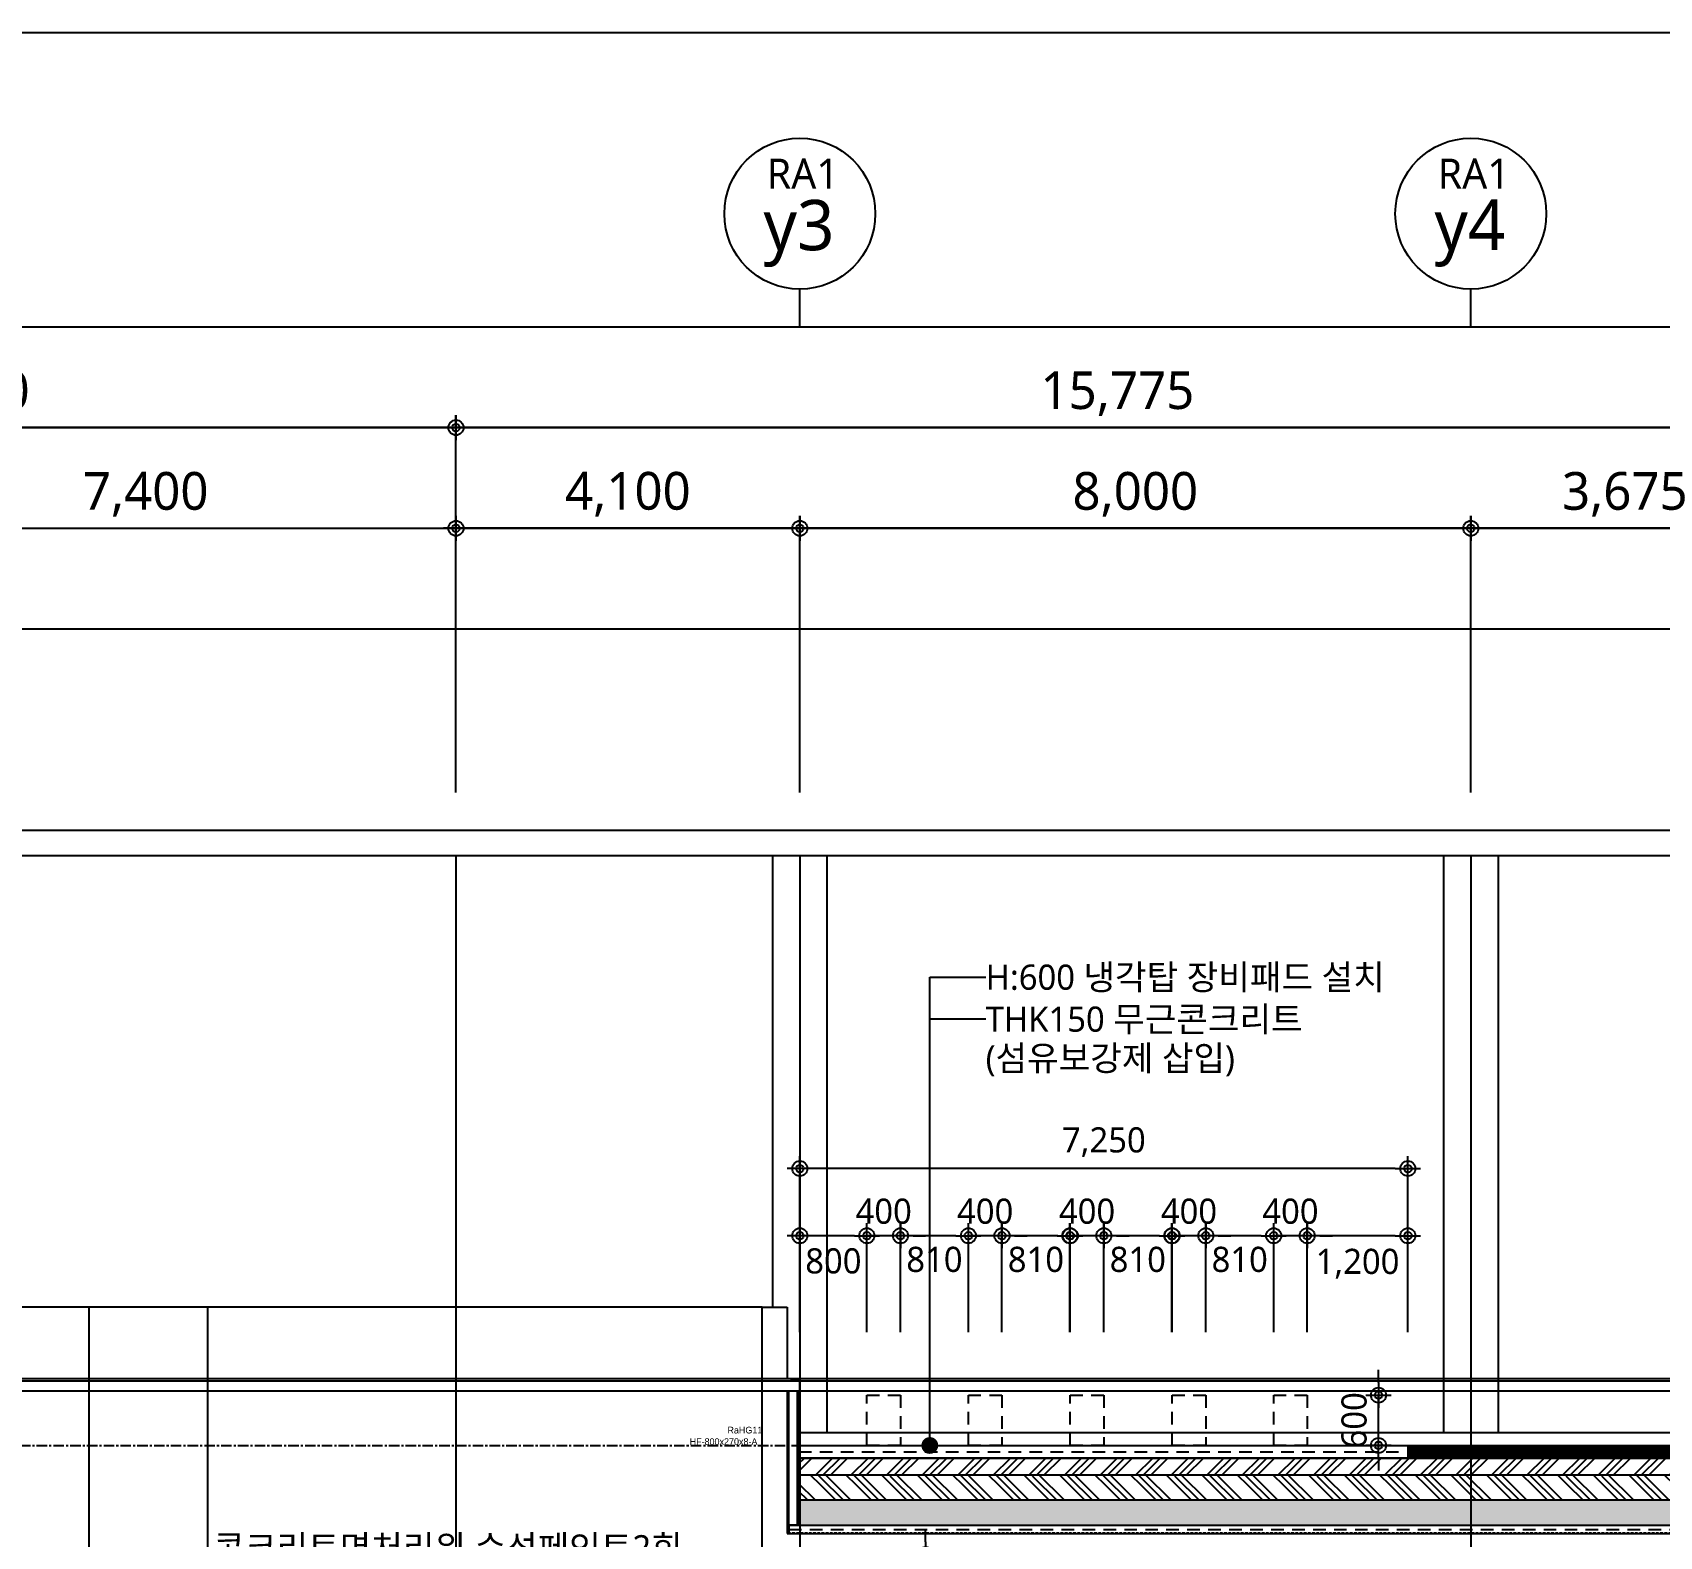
# Model space of a CAD drawing. Header units: millimetres. Extents: x 0 to 244676, y -5263 to 84354.
# Drawn here: x 160651 to 180050, y 25274 to 43200 of the extents above; entities that cross this region are included whole.
import ezdxf
from ezdxf.enums import TextEntityAlignment as Align

# ---------------------------------------------------------------- set-up
doc = ezdxf.new("R2010")
doc.units = ezdxf.units.MM
doc.header["$LTSCALE"] = 100
doc.header["$MEASUREMENT"] = 0
doc.header["$PDSIZE"] = -10
doc.linetypes.add('CENTER', pattern=[2, 1.25, -0.25, 0.25, -0.25])
doc.linetypes.add('HID', pattern=[2.5, 1.5, -1])
doc.layers.get('0').update_dxf_attribs({"linetype": 'CONTINUOUS'})
doc.layers.get('Defpoints').update_dxf_attribs({"color": 171, "linetype": 'CONTINUOUS'})
for name, color, linetype in [('251', 251, 'CONTINUOUS'), ('CEN(ST)', 1, 'CENTER'), ('CON', 2, 'CONTINUOUS'), ('DIM', 7, 'CONTINUOUS'), ('ELE-6', 8, 'CONTINUOUS'), ('FIN', 8, 'CONTINUOUS'), ('HAT-252', 252, 'CONTINUOUS'), ('LED', 7, 'CONTINUOUS'), ('NDIM', 7, 'CONTINUOUS'), ('SYM(AXIS)', 7, 'CONTINUOUS'), ('TEXT(AXIS)', 2, 'CONTINUOUS'), ('TEXT(MIN)', 7, 'CONTINUOUS'), ('WALL', 3, 'CONTINUOUS'), ('wire-meshes', 1, 'CONTINUOUS'), ('장비기초', 3, 'CONTINUOUS')]:
    doc.layers.add(name, color=color, linetype=linetype)
doc.styles.add('CGS', font='cgse', dxfattribs={"bigfont": 'cgs'})
doc.styles.add('TE', font='malgun_0.ttf')
doc.styles.add('나눔바른고딕', font='NanumBarunGothic.ttf')
doc.dimstyles.new('BA', dxfattribs={"dimscale": 500, "dimtxt": 3, "dimasz": 1, "dimexe": 1, "dimexo": 5, "dimgap": 0.9, "dimtad": 1, "dimdec": 0, "dimdsep": 46, "dimlunit": 6, "dimtxsty": 'TE', "dimblk": 'DDD', "dimcen": 2.5, "dimclrd": 256, "dimclre": 256, "dimclrt": 3, "dimazin": 2, "dimtfac": 1, "dimtdec": 0, "dimtix": 1, "dimtmove": 2, "dimatfit": 3, "dimldrblk": 'DDD', "dimfxl": 1, "dimtolj": 1, "dimtzin": 0, "dimarcsym": 2})
doc.dimstyles.new('NDIM 1200', dxfattribs={"dimscale": 500, "dimtxt": 3, "dimasz": 1, "dimexe": 2, "dimexo": 2, "dimgap": 1, "dimtad": 1, "dimdec": 0, "dimdsep": 46, "dimtxsty": 'CGS', "dimblk": 'DOT0', "dimcen": 1, "dimdle": 8, "dimclrd": 2, "dimclre": 2, "dimclrt": 2, "dimadec": 0, "dimazin": 0, "dimtfac": 1, "dimtdec": 0, "dimtix": 1, "dimtmove": 2, "dimatfit": 3, "dimldrblk": 'DOT0', "dimfxl": 1, "dimtolj": 1, "dimtzin": 0, "dimlwd": -1, "dimlwe": -1, "dimarcsym": 0})

# ---------------------------------------------------------------- blocks, each defined once
blk = doc.blocks.new('DDD')
at = {"layer": 'DIM', "color": 0}
for p, q in [((-1, 0), (1, 0)), ((0, -1), (0, 1))]:
    blk.add_line(p, q, dxfattribs=at)
for radius in [0.6, 0.3]:
    blk.add_circle((0, 0), radius, dxfattribs=at)
blk = doc.blocks.new('*D237')
at = {"layer": 'Defpoints', "color": 0, "ltscale": 0.4, "transparency": 16777216}
for p in [(177800, 37291), (177800, 33391), (181475, 33391)]:
    blk.add_point(p, dxfattribs=at)
at = {"layer": 'NDIM', "lineweight": -2, "ltscale": 0.4, "transparency": 16777216}
for p, q in [((177800, 34141), (177800, 37441)), ((181475, 34141), (181475, 37441)), ((181325, 37291), (177950, 37291))]:
    blk.add_line(p, q, dxfattribs=at)
at = {"layer": 'NDIM', "lineweight": -2, "ltscale": 0.4, "transparency": 16777216, "xscale": 150, "yscale": 150, "zscale": 150, "rotation": 180}
blk.add_blockref('DDD', (177800, 37291), dxfattribs=at)
at = {"layer": 'NDIM', "lineweight": -2, "ltscale": 0.4, "transparency": 16777216, "xscale": 150, "yscale": 150, "zscale": 150}
blk.add_blockref('DDD', (181475, 37291), dxfattribs=at)
at = {"layer": 'NDIM', "color": 3, "ltscale": 0.4, "transparency": 16777216, "insert": (179637, 37696), "char_height": 450, "attachment_point": 5, "style": 'TE'}
blk.add_mtext('\\A1;3,675', dxfattribs=at)
blk = doc.blocks.new('*D238')
at = {"layer": 'Defpoints', "color": 0, "ltscale": 0.4, "transparency": 16777216}
for p in [(165700, 37291), (165700, 33391), (169800, 33391)]:
    blk.add_point(p, dxfattribs=at)
at = {"layer": 'NDIM', "lineweight": -2, "ltscale": 0.4, "transparency": 16777216}
for p, q in [((165700, 34141), (165700, 37441)), ((169800, 34141), (169800, 37441)), ((169650, 37291), (165850, 37291))]:
    blk.add_line(p, q, dxfattribs=at)
at = {"layer": 'NDIM', "lineweight": -2, "ltscale": 0.4, "transparency": 16777216, "xscale": 150, "yscale": 150, "zscale": 150, "rotation": 180}
blk.add_blockref('DDD', (165700, 37291), dxfattribs=at)
at = {"layer": 'NDIM', "lineweight": -2, "ltscale": 0.4, "transparency": 16777216, "xscale": 150, "yscale": 150, "zscale": 150}
blk.add_blockref('DDD', (169800, 37291), dxfattribs=at)
at = {"layer": 'NDIM', "color": 3, "ltscale": 0.4, "transparency": 16777216, "insert": (167750, 37697), "char_height": 450, "attachment_point": 5, "style": 'TE'}
blk.add_mtext('\\A1;4,100', dxfattribs=at)
blk = doc.blocks.new('*D240')
at = {"layer": 'Defpoints', "color": 0, "ltscale": 0.4, "transparency": 16777216}
for p in [(165700, 37291), (158300, 33391), (165700, 33391)]:
    blk.add_point(p, dxfattribs=at)
at = {"layer": 'NDIM', "lineweight": -2, "ltscale": 0.4, "transparency": 16777216}
for p, q in [((158300, 34141), (158300, 37441)), ((165700, 34141), (165700, 37441)), ((158450, 37291), (165550, 37291))]:
    blk.add_line(p, q, dxfattribs=at)
at = {"layer": 'NDIM', "lineweight": -2, "ltscale": 0.4, "transparency": 16777216, "xscale": 150, "yscale": 150, "zscale": 150, "rotation": 180}
blk.add_blockref('DDD', (158300, 37291), dxfattribs=at)
at = {"layer": 'NDIM', "lineweight": -2, "ltscale": 0.4, "transparency": 16777216, "xscale": 150, "yscale": 150, "zscale": 150}
blk.add_blockref('DDD', (165700, 37291), dxfattribs=at)
at = {"layer": 'NDIM', "color": 3, "ltscale": 0.4, "transparency": 16777216, "insert": (162000, 37696), "char_height": 450, "attachment_point": 5, "style": 'TE'}
blk.add_mtext('\\A1;7,400', dxfattribs=at)
blk = doc.blocks.new('*D242')
at = {"layer": 'Defpoints', "color": 0, "ltscale": 0.4, "transparency": 16777216}
for p in [(153700, 38491), (153700, 33391), (165700, 33391)]:
    blk.add_point(p, dxfattribs=at)
at = {"layer": 'NDIM', "lineweight": -2, "ltscale": 0.4, "transparency": 16777216}
for p, q in [((153700, 34141), (153700, 38641)), ((165700, 34141), (165700, 38641)), ((165550, 38491), (153850, 38491))]:
    blk.add_line(p, q, dxfattribs=at)
at = {"layer": 'NDIM', "lineweight": -2, "ltscale": 0.4, "transparency": 16777216, "xscale": 150, "yscale": 150, "zscale": 150, "rotation": 180}
blk.add_blockref('DDD', (153700, 38491), dxfattribs=at)
at = {"layer": 'NDIM', "lineweight": -2, "ltscale": 0.4, "transparency": 16777216, "xscale": 150, "yscale": 150, "zscale": 150}
blk.add_blockref('DDD', (165700, 38491), dxfattribs=at)
at = {"layer": 'NDIM', "color": 3, "ltscale": 0.4, "transparency": 16777216, "insert": (159700, 38897), "char_height": 450, "attachment_point": 5, "style": 'TE'}
blk.add_mtext('\\A1;12,000', dxfattribs=at)
blk = doc.blocks.new('A$C2F20087E')
at = {"layer": 'SYM(AXIS)'}
blk.add_line((600, 0), (600, 300), dxfattribs=at)
blk.add_circle((600, 900), 600, dxfattribs=at)
blk = doc.blocks.new('*D243')
at = {"layer": 'Defpoints', "color": 0, "ltscale": 0.4, "transparency": 16777216}
for p in [(165700, 38491), (165700, 33391), (181475, 33391)]:
    blk.add_point(p, dxfattribs=at)
at = {"layer": 'NDIM', "lineweight": -2, "ltscale": 0.4, "transparency": 16777216}
for p, q in [((165700, 34141), (165700, 38641)), ((181475, 34141), (181475, 38641)), ((181325, 38491), (165850, 38491))]:
    blk.add_line(p, q, dxfattribs=at)
at = {"layer": 'NDIM', "lineweight": -2, "ltscale": 0.4, "transparency": 16777216, "xscale": 150, "yscale": 150, "zscale": 150, "rotation": 180}
blk.add_blockref('DDD', (165700, 38491), dxfattribs=at)
at = {"layer": 'NDIM', "lineweight": -2, "ltscale": 0.4, "transparency": 16777216, "xscale": 150, "yscale": 150, "zscale": 150}
blk.add_blockref('DDD', (181475, 38491), dxfattribs=at)
at = {"layer": 'NDIM', "color": 3, "ltscale": 0.4, "transparency": 16777216, "insert": (173587, 38897), "char_height": 450, "attachment_point": 5, "style": 'TE'}
blk.add_mtext('\\A1;15,775', dxfattribs=at)
blk = doc.blocks.new('*D244')
at = {"layer": 'Defpoints', "color": 0, "ltscale": 0.4, "transparency": 16777216}
for p in [(169800, 37291), (169800, 33391), (177800, 33391)]:
    blk.add_point(p, dxfattribs=at)
at = {"layer": 'NDIM', "lineweight": -2, "ltscale": 0.4, "transparency": 16777216}
for p, q in [((169800, 34141), (169800, 37441)), ((177800, 34141), (177800, 37441)), ((177650, 37291), (169950, 37291))]:
    blk.add_line(p, q, dxfattribs=at)
at = {"layer": 'NDIM', "lineweight": -2, "ltscale": 0.4, "transparency": 16777216, "xscale": 150, "yscale": 150, "zscale": 150, "rotation": 180}
blk.add_blockref('DDD', (169800, 37291), dxfattribs=at)
at = {"layer": 'NDIM', "lineweight": -2, "ltscale": 0.4, "transparency": 16777216, "xscale": 150, "yscale": 150, "zscale": 150}
blk.add_blockref('DDD', (177800, 37291), dxfattribs=at)
at = {"layer": 'NDIM', "color": 3, "ltscale": 0.4, "transparency": 16777216, "insert": (173800, 37696), "char_height": 450, "attachment_point": 5, "style": 'TE'}
blk.add_mtext('\\A1;8,000', dxfattribs=at)
blk = doc.blocks.new('*D257')
at = {"layer": 'Defpoints', "color": 0, "ltscale": 0.4, "transparency": 16777216}
for p in [(169650, 25059), (171300, 25059), (169650, 23959)]:
    blk.add_point(p, dxfattribs=at)
at = {"layer": 'NDIM', "lineweight": -2, "ltscale": 0.4, "transparency": 16777216}
for p, q in [((171300, 25209), (171300, 25359)), ((170400, 25059), (171450, 25059)), ((171300, 23959), (171300, 25059)), ((170400, 23959), (171450, 23959)), ((171300, 23809), (171300, 23659))]:
    blk.add_line(p, q, dxfattribs=at)
at = {"layer": 'NDIM', "lineweight": -2, "ltscale": 0.4, "transparency": 16777216, "xscale": 150, "yscale": 150, "zscale": 150}
for p, rotation in [((171300, 25059), 270), ((171300, 23959), 90)]:
    blk.add_blockref('DDD', p, dxfattribs=dict(at, rotation=rotation))
at = {"layer": 'NDIM', "color": 3, "ltscale": 0.4, "transparency": 16777216, "insert": (170984, 24509), "char_height": 300, "attachment_point": 5, "rotation": 90, "style": 'TE'}
blk.add_mtext('\\A1;1,100', dxfattribs=at)
blk = doc.blocks.new('*D412')
at = {"layer": 'Defpoints', "color": 0, "ltscale": 0.4, "transparency": 16777216}
for p in [(169800, 29659), (169800, 26959), (177050, 26959)]:
    blk.add_point(p, dxfattribs=at)
at = {"layer": 'NDIM', "lineweight": -2, "ltscale": 0.4, "transparency": 16777216}
for p, q in [((169800, 27709), (169800, 29809)), ((177050, 27709), (177050, 29809)), ((176900, 29659), (169950, 29659))]:
    blk.add_line(p, q, dxfattribs=at)
at = {"layer": 'NDIM', "lineweight": -2, "ltscale": 0.4, "transparency": 16777216, "xscale": 150, "yscale": 150, "zscale": 150, "rotation": 180}
blk.add_blockref('DDD', (169800, 29659), dxfattribs=at)
at = {"layer": 'NDIM', "lineweight": -2, "ltscale": 0.4, "transparency": 16777216, "xscale": 150, "yscale": 150, "zscale": 150}
blk.add_blockref('DDD', (177050, 29659), dxfattribs=at)
at = {"layer": 'NDIM', "color": 3, "ltscale": 0.4, "transparency": 16777216, "insert": (173425, 29974), "char_height": 300, "attachment_point": 5, "style": 'TE'}
blk.add_mtext('\\A1;7,250', dxfattribs=at)
blk = doc.blocks.new('DOT0')
blk.add_line((-3, 0), (3, 0))
at = {"color": 6}
blk.add_circle((0, 0), 0.75, dxfattribs=at)
blk = doc.blocks.new('*D413')
at = {"layer": 'Defpoints', "color": 0, "ltscale": 0.4, "transparency": 16777216}
for p in [(169800, 28859), (169800, 26959), (170600, 26959)]:
    blk.add_point(p, dxfattribs=at)
at = {"layer": 'NDIM', "lineweight": -2, "ltscale": 0.4, "transparency": 16777216}
for p, q in [((169800, 27709), (169800, 29009)), ((170600, 27709), (170600, 29009)), ((170450, 28859), (169950, 28859))]:
    blk.add_line(p, q, dxfattribs=at)
at = {"layer": 'NDIM', "lineweight": -2, "ltscale": 0.4, "transparency": 16777216, "xscale": 150, "yscale": 150, "zscale": 150, "rotation": 180}
blk.add_blockref('DDD', (169800, 28859), dxfattribs=at)
at = {"layer": 'NDIM', "lineweight": -2, "ltscale": 0.4, "transparency": 16777216, "xscale": 150, "yscale": 150, "zscale": 150}
blk.add_blockref('DDD', (170600, 28859), dxfattribs=at)
at = {"layer": 'NDIM', "color": 3, "ltscale": 0.4, "transparency": 16777216, "insert": (170200, 28557), "char_height": 300, "attachment_point": 5, "style": 'TE'}
blk.add_mtext('\\A1;800', dxfattribs=at)
blk = doc.blocks.new('*D414')
at = {"layer": 'Defpoints', "color": 0, "ltscale": 0.4, "transparency": 16777216}
for p in [(175850, 26959), (176700, 26959), (175850, 26359)]:
    blk.add_point(p, dxfattribs=at)
at = {"layer": 'NDIM', "lineweight": -2, "ltscale": 0.4, "transparency": 16777216}
for p, q in [((176700, 27109), (176700, 27259)), ((176600, 26959), (176850, 26959)), ((176700, 26359), (176700, 26959)), ((176600, 26359), (176850, 26359)), ((176700, 26209), (176700, 26059))]:
    blk.add_line(p, q, dxfattribs=at)
at = {"layer": 'NDIM', "lineweight": -2, "ltscale": 0.4, "transparency": 16777216, "xscale": 150, "yscale": 150, "zscale": 150}
for p, rotation in [((176700, 26959), 270), ((176700, 26359), 90)]:
    blk.add_blockref('DDD', p, dxfattribs=dict(at, rotation=rotation))
at = {"layer": 'NDIM', "color": 3, "ltscale": 0.4, "transparency": 16777216, "insert": (176410, 26659), "char_height": 300, "attachment_point": 5, "rotation": 90, "style": 'TE'}
blk.add_mtext('\\A1;600', dxfattribs=at)
blk = doc.blocks.new('*D415')
at = {"layer": 'Defpoints', "color": 0, "ltscale": 0.4, "transparency": 16777216}
for p in [(170600, 28859), (170600, 26959), (171000, 26959)]:
    blk.add_point(p, dxfattribs=at)
at = {"layer": 'NDIM', "lineweight": -2, "ltscale": 0.4, "transparency": 16777216}
for p, q in [((170600, 27709), (170600, 29009)), ((171000, 27709), (171000, 29009)), ((170450, 28859), (170300, 28859)), ((171000, 28859), (170600, 28859)), ((171150, 28859), (171300, 28859))]:
    blk.add_line(p, q, dxfattribs=at)
at = {"layer": 'NDIM', "lineweight": -2, "ltscale": 0.4, "transparency": 16777216, "xscale": 150, "yscale": 150, "zscale": 150}
blk.add_blockref('DDD', (170600, 28859), dxfattribs=at)
at = {"layer": 'NDIM', "lineweight": -2, "ltscale": 0.4, "transparency": 16777216, "xscale": 150, "yscale": 150, "zscale": 150, "rotation": 180}
blk.add_blockref('DDD', (171000, 28859), dxfattribs=at)
at = {"layer": 'NDIM', "color": 3, "ltscale": 0.4, "transparency": 16777216, "insert": (170800, 29149), "char_height": 300, "attachment_point": 5, "style": 'TE'}
blk.add_mtext('\\A1;400', dxfattribs=at)
blk = doc.blocks.new('*D416')
at = {"layer": 'Defpoints', "color": 0, "ltscale": 0.4, "transparency": 16777216}
for p in [(171000, 28859), (171000, 26959), (171810, 26959)]:
    blk.add_point(p, dxfattribs=at)
at = {"layer": 'NDIM', "lineweight": -2, "ltscale": 0.4, "transparency": 16777216}
for p, q in [((171000, 27709), (171000, 29009)), ((171810, 27709), (171810, 29009)), ((171660, 28859), (171150, 28859))]:
    blk.add_line(p, q, dxfattribs=at)
at = {"layer": 'NDIM', "lineweight": -2, "ltscale": 0.4, "transparency": 16777216, "xscale": 150, "yscale": 150, "zscale": 150, "rotation": 180}
blk.add_blockref('DDD', (171000, 28859), dxfattribs=at)
at = {"layer": 'NDIM', "lineweight": -2, "ltscale": 0.4, "transparency": 16777216, "xscale": 150, "yscale": 150, "zscale": 150}
blk.add_blockref('DDD', (171810, 28859), dxfattribs=at)
at = {"layer": 'NDIM', "color": 3, "ltscale": 0.4, "transparency": 16777216, "insert": (171405, 28575), "char_height": 300, "attachment_point": 5, "style": 'TE'}
blk.add_mtext('\\A1;810', dxfattribs=at)
blk = doc.blocks.new('*D417')
at = {"layer": 'Defpoints', "color": 0, "ltscale": 0.4, "transparency": 16777216}
for p in [(171810, 28859), (171810, 26959), (172210, 26959)]:
    blk.add_point(p, dxfattribs=at)
at = {"layer": 'NDIM', "lineweight": -2, "ltscale": 0.4, "transparency": 16777216}
for p, q in [((171810, 27709), (171810, 29009)), ((172210, 27709), (172210, 29009)), ((171660, 28859), (171510, 28859)), ((172210, 28859), (171810, 28859)), ((172360, 28859), (172510, 28859))]:
    blk.add_line(p, q, dxfattribs=at)
at = {"layer": 'NDIM', "lineweight": -2, "ltscale": 0.4, "transparency": 16777216, "xscale": 150, "yscale": 150, "zscale": 150}
blk.add_blockref('DDD', (171810, 28859), dxfattribs=at)
at = {"layer": 'NDIM', "lineweight": -2, "ltscale": 0.4, "transparency": 16777216, "xscale": 150, "yscale": 150, "zscale": 150, "rotation": 180}
blk.add_blockref('DDD', (172210, 28859), dxfattribs=at)
at = {"layer": 'NDIM', "color": 3, "ltscale": 0.4, "transparency": 16777216, "insert": (172010, 29149), "char_height": 300, "attachment_point": 5, "style": 'TE'}
blk.add_mtext('\\A1;400', dxfattribs=at)
blk = doc.blocks.new('*D418')
at = {"layer": 'Defpoints', "color": 0, "ltscale": 0.4, "transparency": 16777216}
for p in [(172210, 28859), (172210, 26959), (173020, 26959)]:
    blk.add_point(p, dxfattribs=at)
at = {"layer": 'NDIM', "lineweight": -2, "ltscale": 0.4, "transparency": 16777216}
for p, q in [((172210, 27709), (172210, 29009)), ((173020, 27709), (173020, 29009)), ((172870, 28859), (172360, 28859))]:
    blk.add_line(p, q, dxfattribs=at)
at = {"layer": 'NDIM', "lineweight": -2, "ltscale": 0.4, "transparency": 16777216, "xscale": 150, "yscale": 150, "zscale": 150, "rotation": 180}
blk.add_blockref('DDD', (172210, 28859), dxfattribs=at)
at = {"layer": 'NDIM', "lineweight": -2, "ltscale": 0.4, "transparency": 16777216, "xscale": 150, "yscale": 150, "zscale": 150}
blk.add_blockref('DDD', (173020, 28859), dxfattribs=at)
at = {"layer": 'NDIM', "color": 3, "ltscale": 0.4, "transparency": 16777216, "insert": (172615, 28575), "char_height": 300, "attachment_point": 5, "style": 'TE'}
blk.add_mtext('\\A1;810', dxfattribs=at)
blk = doc.blocks.new('*D419')
at = {"layer": 'Defpoints', "color": 0, "ltscale": 0.4, "transparency": 16777216}
for p in [(173025, 28859), (173025, 26959), (173425, 26959)]:
    blk.add_point(p, dxfattribs=at)
at = {"layer": 'NDIM', "lineweight": -2, "ltscale": 0.4, "transparency": 16777216}
for p, q in [((173025, 27709), (173025, 29009)), ((173425, 27709), (173425, 29009)), ((172875, 28859), (172725, 28859)), ((173425, 28859), (173025, 28859)), ((173575, 28859), (173725, 28859))]:
    blk.add_line(p, q, dxfattribs=at)
at = {"layer": 'NDIM', "lineweight": -2, "ltscale": 0.4, "transparency": 16777216, "xscale": 150, "yscale": 150, "zscale": 150}
blk.add_blockref('DDD', (173025, 28859), dxfattribs=at)
at = {"layer": 'NDIM', "lineweight": -2, "ltscale": 0.4, "transparency": 16777216, "xscale": 150, "yscale": 150, "zscale": 150, "rotation": 180}
blk.add_blockref('DDD', (173425, 28859), dxfattribs=at)
at = {"layer": 'NDIM', "color": 3, "ltscale": 0.4, "transparency": 16777216, "insert": (173225, 29149), "char_height": 300, "attachment_point": 5, "style": 'TE'}
blk.add_mtext('\\A1;400', dxfattribs=at)
blk = doc.blocks.new('*D420')
at = {"layer": 'Defpoints', "color": 0, "ltscale": 0.4, "transparency": 16777216}
for p in [(173425, 28859), (173425, 26959), (174235, 26959)]:
    blk.add_point(p, dxfattribs=at)
at = {"layer": 'NDIM', "lineweight": -2, "ltscale": 0.4, "transparency": 16777216}
for p, q in [((173425, 27709), (173425, 29009)), ((174235, 27709), (174235, 29009)), ((174085, 28859), (173575, 28859))]:
    blk.add_line(p, q, dxfattribs=at)
at = {"layer": 'NDIM', "lineweight": -2, "ltscale": 0.4, "transparency": 16777216, "xscale": 150, "yscale": 150, "zscale": 150, "rotation": 180}
blk.add_blockref('DDD', (173425, 28859), dxfattribs=at)
at = {"layer": 'NDIM', "lineweight": -2, "ltscale": 0.4, "transparency": 16777216, "xscale": 150, "yscale": 150, "zscale": 150}
blk.add_blockref('DDD', (174235, 28859), dxfattribs=at)
at = {"layer": 'NDIM', "color": 3, "ltscale": 0.4, "transparency": 16777216, "insert": (173830, 28575), "char_height": 300, "attachment_point": 5, "style": 'TE'}
blk.add_mtext('\\A1;810', dxfattribs=at)
blk = doc.blocks.new('*D421')
at = {"layer": 'Defpoints', "color": 0, "ltscale": 0.4, "transparency": 16777216}
for p in [(174240, 28859), (174240, 26959), (174640, 26959)]:
    blk.add_point(p, dxfattribs=at)
at = {"layer": 'NDIM', "lineweight": -2, "ltscale": 0.4, "transparency": 16777216}
for p, q in [((174240, 27709), (174240, 29009)), ((174640, 27709), (174640, 29009)), ((174090, 28859), (173940, 28859)), ((174640, 28859), (174240, 28859)), ((174790, 28859), (174940, 28859))]:
    blk.add_line(p, q, dxfattribs=at)
at = {"layer": 'NDIM', "lineweight": -2, "ltscale": 0.4, "transparency": 16777216, "xscale": 150, "yscale": 150, "zscale": 150}
blk.add_blockref('DDD', (174240, 28859), dxfattribs=at)
at = {"layer": 'NDIM', "lineweight": -2, "ltscale": 0.4, "transparency": 16777216, "xscale": 150, "yscale": 150, "zscale": 150, "rotation": 180}
blk.add_blockref('DDD', (174640, 28859), dxfattribs=at)
at = {"layer": 'NDIM', "color": 3, "ltscale": 0.4, "transparency": 16777216, "insert": (174440, 29149), "char_height": 300, "attachment_point": 5, "style": 'TE'}
blk.add_mtext('\\A1;400', dxfattribs=at)
blk = doc.blocks.new('*D422')
at = {"layer": 'Defpoints', "color": 0, "ltscale": 0.4, "transparency": 16777216}
for p in [(174640, 28859), (174640, 26959), (175450, 26959)]:
    blk.add_point(p, dxfattribs=at)
at = {"layer": 'NDIM', "lineweight": -2, "ltscale": 0.4, "transparency": 16777216}
for p, q in [((174640, 27709), (174640, 29009)), ((175450, 27709), (175450, 29009)), ((175300, 28859), (174790, 28859))]:
    blk.add_line(p, q, dxfattribs=at)
at = {"layer": 'NDIM', "lineweight": -2, "ltscale": 0.4, "transparency": 16777216, "xscale": 150, "yscale": 150, "zscale": 150, "rotation": 180}
blk.add_blockref('DDD', (174640, 28859), dxfattribs=at)
at = {"layer": 'NDIM', "lineweight": -2, "ltscale": 0.4, "transparency": 16777216, "xscale": 150, "yscale": 150, "zscale": 150}
blk.add_blockref('DDD', (175450, 28859), dxfattribs=at)
at = {"layer": 'NDIM', "color": 3, "ltscale": 0.4, "transparency": 16777216, "insert": (175045, 28575), "char_height": 300, "attachment_point": 5, "style": 'TE'}
blk.add_mtext('\\A1;810', dxfattribs=at)
blk = doc.blocks.new('*D423')
at = {"layer": 'Defpoints', "color": 0, "ltscale": 0.4, "transparency": 16777216}
for p in [(175450, 28859), (175450, 26959), (175850, 26959)]:
    blk.add_point(p, dxfattribs=at)
at = {"layer": 'NDIM', "lineweight": -2, "ltscale": 0.4, "transparency": 16777216}
for p, q in [((175450, 27709), (175450, 29009)), ((175850, 27709), (175850, 29009)), ((175300, 28859), (175150, 28859)), ((175850, 28859), (175450, 28859)), ((176000, 28859), (176150, 28859))]:
    blk.add_line(p, q, dxfattribs=at)
at = {"layer": 'NDIM', "lineweight": -2, "ltscale": 0.4, "transparency": 16777216, "xscale": 150, "yscale": 150, "zscale": 150}
blk.add_blockref('DDD', (175450, 28859), dxfattribs=at)
at = {"layer": 'NDIM', "lineweight": -2, "ltscale": 0.4, "transparency": 16777216, "xscale": 150, "yscale": 150, "zscale": 150, "rotation": 180}
blk.add_blockref('DDD', (175850, 28859), dxfattribs=at)
at = {"layer": 'NDIM', "color": 3, "ltscale": 0.4, "transparency": 16777216, "insert": (175650, 29149), "char_height": 300, "attachment_point": 5, "style": 'TE'}
blk.add_mtext('\\A1;400', dxfattribs=at)
blk = doc.blocks.new('*D424')
at = {"layer": 'Defpoints', "color": 0, "ltscale": 0.4, "transparency": 16777216}
for p in [(175850, 28859), (175850, 26959), (177050, 26959)]:
    blk.add_point(p, dxfattribs=at)
at = {"layer": 'NDIM', "lineweight": -2, "ltscale": 0.4, "transparency": 16777216}
for p, q in [((175850, 27709), (175850, 29009)), ((177050, 27709), (177050, 29009)), ((176900, 28859), (176000, 28859))]:
    blk.add_line(p, q, dxfattribs=at)
at = {"layer": 'NDIM', "lineweight": -2, "ltscale": 0.4, "transparency": 16777216, "xscale": 150, "yscale": 150, "zscale": 150, "rotation": 180}
blk.add_blockref('DDD', (175850, 28859), dxfattribs=at)
at = {"layer": 'NDIM', "lineweight": -2, "ltscale": 0.4, "transparency": 16777216, "xscale": 150, "yscale": 150, "zscale": 150}
blk.add_blockref('DDD', (177050, 28859), dxfattribs=at)
at = {"layer": 'NDIM', "color": 3, "ltscale": 0.4, "transparency": 16777216, "insert": (176450, 28526), "char_height": 300, "attachment_point": 5, "style": 'TE'}
blk.add_mtext('\\A1;1,200', dxfattribs=at)

msp = doc.modelspace()

# ---------------------------------------------------------------- hatches: boundary and pattern name
at = {"layer": '251', "ltscale": 10000}
h = msp.add_hatch(dxfattribs=at)
h.set_pattern_fill('DASH', color=256, scale=800)
h.set_pattern_definition([(0, (96642.71, 9055.18), (100, 100), [100, -100])])
h.paths.add_polyline_path([(169790, 25709), (169790, 25409), (200500, 25409), (200500, 26219), (196408.1, 26219), (196408.1, 25709)])
at = {"layer": 'HAT-252', "ltscale": 100}
h = msp.add_hatch(dxfattribs=at)
h.set_pattern_fill('GOST_GROUND', color=256, scale=30)
h.set_pattern_definition([(45, (-34982154.16, 1120017.95), (424.2640687, -3e-14), [600]), (45, (-34982064.16, 1120017.95), (424.2640687, -3e-14), [600]), (45, (-34981974.16, 1120017.95), (424.2640687, -3e-14), [600])])
h.paths.add_polyline_path([(169790, 26209), (169790, 26009), (196408.1, 26009), (196408.1, 26209)])
at = {"layer": 'HAT-252', "ltscale": 10000}
h = msp.add_hatch(dxfattribs=at)
h.set_pattern_fill('ANSI31', color=256, scale=150, angle=135)
h.set_pattern_definition([(180, (52108.149, -0.0006), (-2e-15, -18.75), [])])
h.paths.add_polyline_path([(177050, 26359), (177050, 26209), (196408.1, 26209), (196408.1, 26259), (196208.1, 26259), (196208.1, 26359)])
at = {"layer": 'HAT-252', "ltscale": 100}
h = msp.add_hatch(dxfattribs=at)
h.set_pattern_fill('GOST_GROUND', color=256, scale=30, angle=90)
h.set_pattern_definition([(135, (52108.15, -0.0006), (3e-14, 424.26407), [600]), (135, (52108.15, 90), (3e-14, 424.26407), [600]), (135, (52108.15, 180), (3e-14, 424.26407), [600])])
h.paths.add_polyline_path([(169790, 26009), (169790, 25709), (196408.1, 25709), (196408.1, 26009)])

# ---------------------------------------------------------------- linework, layer by layer
at = {"ltscale": 10000}
msp.add_line((126150, 43200), (232650, 43200), dxfattribs=at)
at = {"layer": '251', "ltscale": 0.5}
msp.add_line((169670, 25409), (169670, 25319), dxfattribs=at)
for points in [[(169790, 26359), (196208.1, 26359)], [(169790, 25709), (196408.1, 25709), (196408.1, 26259)], [(169790, 26209), (196408.1, 26209)], [(169790, 26009), (196408.1, 26009)], [(169670, 25409), (200500, 25409)]]:
    msp.add_lwpolyline(points, dxfattribs=at)
at = {"layer": 'CEN(ST)', "ltscale": 10000}
for p, q in [((165700, 33391), (165700, 11459)), ((169800, 33391), (169800, 11459)), ((177800, 33391), (177800, 11459))]:
    msp.add_line(p, q, dxfattribs=at)
at = {"layer": 'CEN(ST)'}
msp.add_line((142300, 26359), (216500, 26359), dxfattribs=at)
at = {"layer": 'CON', "ltscale": 10000}
for p, q in [((169350, 23959), (169350, 28009)), ((169350, 28009), (169650, 28009)), ((169650, 28009), (169650, 27159)), ((169650, 27009), (169650, 25309))]:
    msp.add_line(p, q, dxfattribs=at)
at = {"layer": 'CON', "ltscale": 1000}
msp.add_line((169650, 25309), (200500, 25309), dxfattribs=at)
at = {"layer": 'CON'}
msp.add_lwpolyline([(169650, 27009), (169800, 27009), (169800, 27129), (169650, 27159)], dxfattribs=at)
at = {"layer": 'Defpoints'}
for p, q in [((142300, 27159), (216500, 27159)), ((142300, 27129), (216500, 27129)), ((142300, 27009), (216500, 27009))]:
    msp.add_line(p, q, dxfattribs=at)
at = {"layer": 'Defpoints', "ltscale": 10000}
for points in [[(222800, 5159), (136000, 5159), (136000, 39691), (222800, 39691)], [(221600, 6359), (137200, 6359), (137200, 38491), (221600, 38491)], [(220400, 7559), (138400, 7559), (138400, 37291), (220400, 37291)], [(219200, 8759), (139600, 8759), (139600, 36091), (219200, 36091)], [(216800, 11159), (142000, 11159), (142000, 33691), (216800, 33691)], [(216500, 11459), (142300, 11459), (142300, 33391), (216500, 33391)]]:
    msp.add_lwpolyline(points, close=True, dxfattribs=at)
at = {"layer": 'ELE-6', "ltscale": 10000}
for p, q in [((169475, 33391), (169475, 28009)), ((170125, 26509), (170125, 33391)), ((177475, 33391), (177475, 26509)), ((178125, 33391), (178125, 26509)), ((169350, 28009), (159030.8, 28009)), ((161323, 28009), (161323, 15659)), ((162737.2, 28009), (162737.2, 15659))]:
    msp.add_line(p, q, dxfattribs=at)
at = {"layer": 'FIN', "ltscale": 1000}
msp.add_line((169790, 27009), (169790, 25409), dxfattribs=at)
at = {"layer": 'FIN', "ltscale": 0.5}
msp.add_line((186823, 26509), (169790, 26509), dxfattribs=at)
at = {"layer": 'HAT-252', "linetype": 'HID', "ltscale": 0.2}
msp.add_lwpolyline([(169660, 27009), (169660, 25319), (200490, 25319)], dxfattribs=at)
at = {"layer": 'TEXT(MIN)', "ltscale": 10000}
msp.add_line((172016.3, 31440.6), (171349.7, 31440.6), dxfattribs=at)
at = {"layer": 'WALL'}
for points in [[(169670, 25409), (169670, 27009), (169770, 27009), (169770, 25409)], [(177050, 26209), (169790, 26209), (169790, 26359), (177050, 26359)]]:
    msp.add_lwpolyline(points, close=True, dxfattribs=at)
at = {"layer": 'wire-meshes', "linetype": 'HID'}
for points in [[(169790, 26284), (177050, 26284)], [(169670, 25359), (200500, 25359)]]:
    msp.add_lwpolyline(points, dxfattribs=at)
at = {"layer": '장비기초', "linetype": 'HID'}
for points in [[(171000, 26959), (171000, 26359), (170600, 26359), (170600, 26959)], [(172210, 26959), (172210, 26359), (171810, 26359), (171810, 26959)], [(173425, 26959), (173425, 26359), (173025, 26359), (173025, 26959)], [(174640, 26959), (174640, 26359), (174240, 26359), (174240, 26959)], [(175850, 26959), (175850, 26359), (175450, 26359), (175450, 26959)]]:
    msp.add_lwpolyline(points, close=True, dxfattribs=at)

# ---------------------------------------------------------------- block references
at = {"xscale": 1.500000000000013, "yscale": 1.500000000000013, "zscale": 1.500000000000013}
for p in [(168900, 39691), (176900, 39691)]:
    msp.add_blockref('A$C2F20087E', p, dxfattribs=at)

# ---------------------------------------------------------------- texts
at = {"layer": 'Defpoints', "style": 'CGS'}
for s, p in [('RaHG11', (169145, 26478)), ('HF-800x270x8-A', (168890.2, 26340.7))]:
    msp.add_text(s, height=80, dxfattribs=at).set_placement(p, align=Align.BOTTOM_CENTER)
at = {"layer": 'TEXT(AXIS)', "style": '나눔바른고딕'}
for p in [(169835.6, 41517.7), (177835.6, 41517.7)]:
    msp.add_text('RA1', height=360, dxfattribs=at).set_placement(p, align=Align.MIDDLE_CENTER)
for s, p in [('y3', (169790, 40808.5)), ('y4', (177790, 40808.5))]:
    msp.add_text(s, height=600, dxfattribs=at).set_placement(p, align=Align.MIDDLE)
at = {"layer": 'TEXT(MIN)', "style": '나눔바른고딕'}
for s, p in [('H:600 냉각탑 장비패드 설치', (172016.3, 31940.6)), ('THK150 무근콘크리트', (172016.3, 31440.6)), ('(섬유보강제 삽입)', (172016.3, 30976.4))]:
    msp.add_text(s, height=300, dxfattribs=at).set_placement(p, align=Align.MIDDLE_LEFT)
msp.add_text('콘크리트면처리위 수성페인트2회', height=300, dxfattribs=at).set_placement((168403.2, 25139.9), align=Align.MIDDLE_RIGHT)

# ---------------------------------------------------------------- dimensions: what is measured, and where the dimension line sits
at = {"layer": 'NDIM', "ltscale": 0.4}
for base, p1, p2, picture, middle in [((153700, 38491), (165700, 33391), (153700, 33391), '*D242', (159700, 38897.4)), ((165700, 38491), (181475, 33391), (165700, 33391), '*D243', (173587.5, 38897.4)), ((165700, 37291), (158300, 33391), (165700, 33391), '*D240', (162000, 37696.2)), ((165700, 37291), (169800, 33391), (165700, 33391), '*D238', (167750, 37697.4)), ((169800, 37291), (177800, 33391), (169800, 33391), '*D244', (173800, 37696.2)), ((177800, 37291), (181475, 33391), (177800, 33391), '*D237', (179637.5, 37696.2))]:
    dim = msp.add_linear_dim(base=base, p1=p1, p2=p2, dimstyle='BA', override={"dimscale": 150}, dxfattribs=at)
    dim.commit()
    dim.dimension.update_dxf_attribs({"geometry": picture, "text_midpoint": middle})
for base, p1, p2, angle, picture, middle in [((169800, 29659), (177050, 26959), (169800, 26959), 180, '*D412', (173425, 29974.2)), ((170600, 28859), (171000, 26959), (170600, 26959), 180, '*D415', (170800, 29149)), ((171810, 28859), (172210, 26959), (171810, 26959), 180, '*D417', (172010, 29149)), ((173025, 28859), (173425, 26959), (173025, 26959), 180, '*D419', (173225, 29149)), ((174240, 28859), (174640, 26959), (174240, 26959), 180, '*D421', (174440, 29149)), ((175450, 28859), (175850, 26959), (175450, 26959), 180, '*D423', (175650, 29149)), ((176700, 26959), (175850, 26359), (175850, 26959), 90, '*D414', (176410, 26659)), ((171300, 25059), (169650, 23959), (169650, 25059), 90, '*D257', (170984, 24509))]:
    dim = msp.add_linear_dim(base=base, p1=p1, p2=p2, angle=angle, dimstyle='BA', override={"dimscale": 150, "dimtxt": 2}, dxfattribs=at)
    dim.commit()
    dim.dimension.update_dxf_attribs({"geometry": picture, "text_midpoint": middle})
for base, p1, p2, picture, middle in [((169800, 28859), (170600, 26959), (169800, 26959), '*D413', (170200, 28557.3)), ((171000, 28859), (171810, 26959), (171000, 26959), '*D416', (171405, 28575.1)), ((172210, 28859), (173020, 26959), (172210, 26959), '*D418', (172615, 28575.1)), ((173425, 28859), (174235, 26959), (173425, 26959), '*D420', (173830, 28575.1)), ((174640, 28859), (175450, 26959), (174640, 26959), '*D422', (175045, 28575.1)), ((175850, 28859), (177050, 26959), (175850, 26959), '*D424', (176450, 28526.4))]:
    dim = msp.add_linear_dim(base=base, p1=p1, p2=p2, angle=180, dimstyle='BA', override={"dimscale": 150, "dimtxt": 2}, dxfattribs=at)
    dim.commit()
    dim.dimension.update_dxf_attribs({"geometry": picture, "text_midpoint": middle, "dimtype": 160})

# ---------------------------------------------------------------- leaders
at = {"layer": 'LED', "ltscale": 10000}
msp.add_leader([(171349.7, 26359), (171349.7, 31940.6), (172016.3, 31940.6)], dimstyle='NDIM 1200', override={"dimasz": 0.4, "dimtad": 0, "dimclrd": 256, "dimldrblk": 'Dot'}, dxfattribs=at)

doc.saveas('drawing.dxf')
